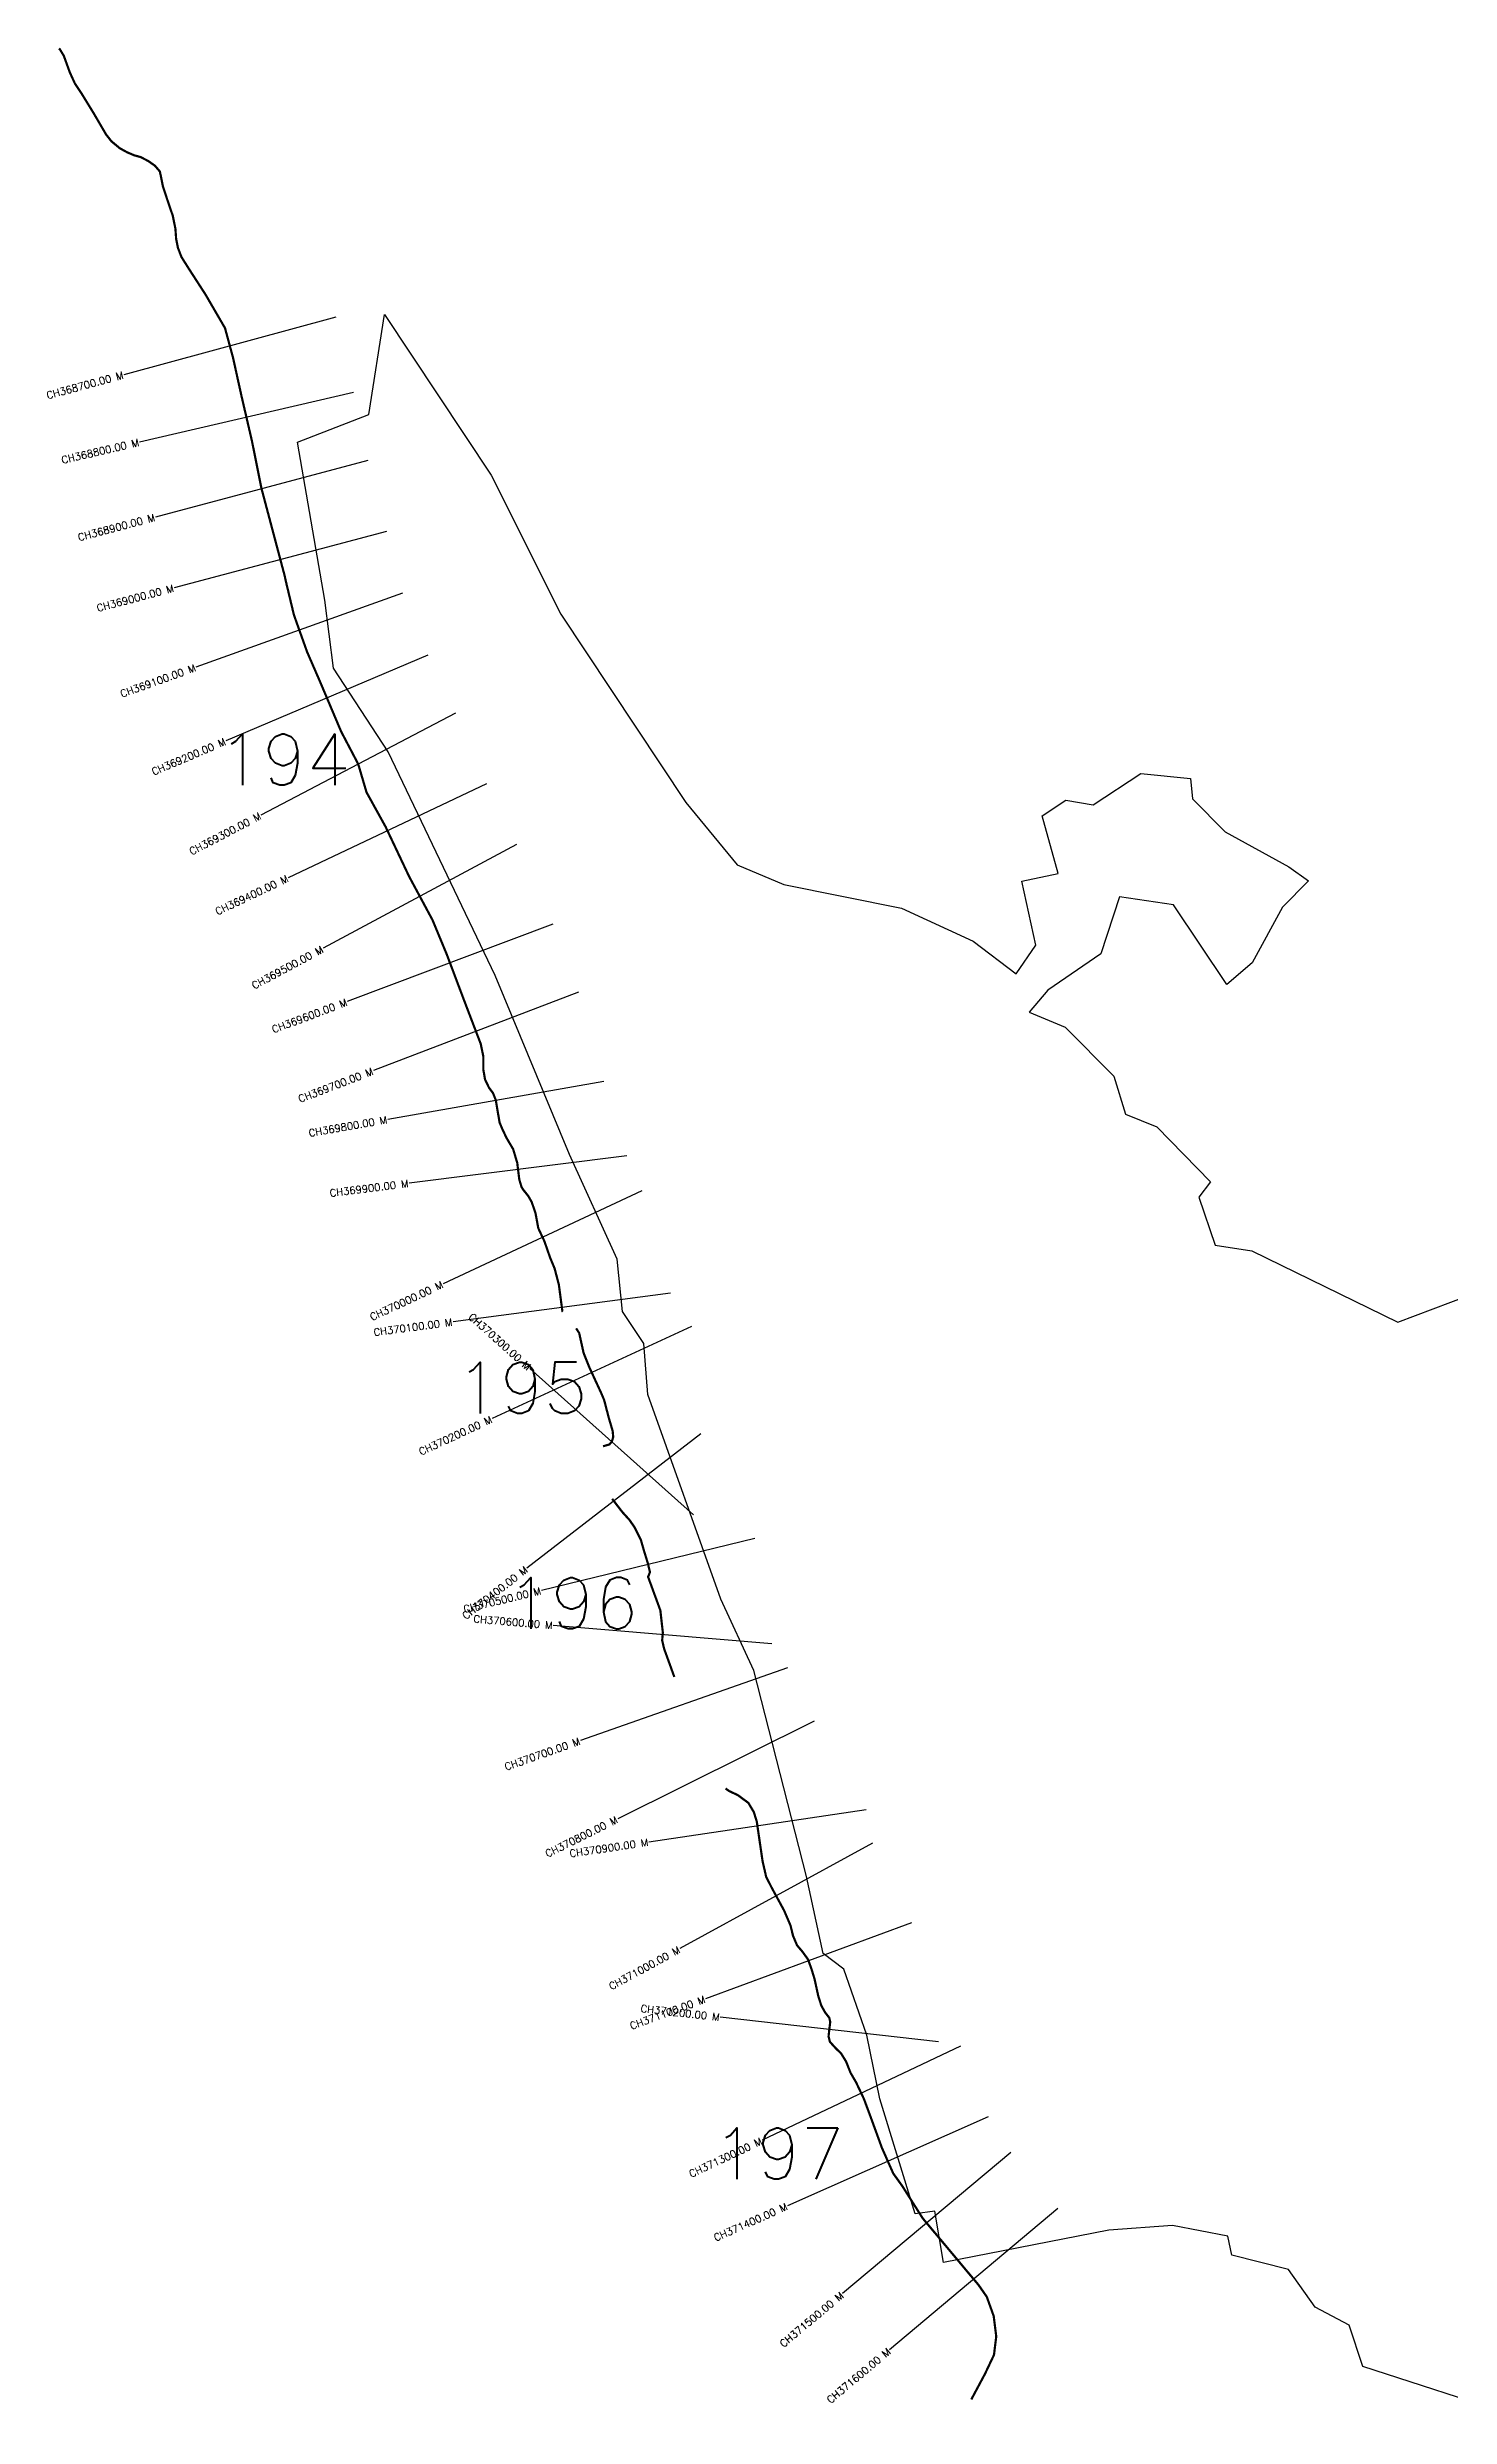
# Model space of a CAD drawing. Header units: metres. Extents: x 299292 to 303400, y 1964915 to 1968319.
# Drawn here: x 299292 to 301209, y 1965082 to 1968319 of the extents above; entities that cross this region are included whole.
import ezdxf
from ezdxf.enums import TextEntityAlignment as Align

# ---------------------------------------------------------------- set-up
doc = ezdxf.new("R2010")
doc.units = ezdxf.units.M
doc.header["$MEASUREMENT"] = 0
for name, color, linetype in [('CS', 134, 'Continuous'), ('CSMark', 6, 'Continuous'), ('NATURALLY PROTECTED', 3, 'Continuous')]:
    doc.layers.add(name, color=color, linetype=linetype)
doc.styles.get("Standard").update_dxf_attribs({"font": 'simplex.shx'})

msp = doc.modelspace()

# ---------------------------------------------------------------- linework, layer by layer
at = {"color": 6, "flags": 128}
msp.add_lwpolyline([(301301.2, 1965082.3), (301090.4, 1965150.6), (301071.7, 1965207.1), (301025, 1965231.6), (300988.6, 1965283.2), (300911, 1965303), (300905.5, 1965329), (300830.3, 1965343.3), (300743.2, 1965337.2), (300516.9, 1965292.9), (300505.4, 1965362.9), (300478.6, 1965359.1), (300430.2, 1965516.2), (300412.4, 1965603.6), (300381, 1965693.5), (300352.6, 1965714.9), (300329.8, 1965820.3), (300258, 1966101.7), (300213, 1966199), (300113, 1966478.5), (300107.6, 1966548.3), (300078.6, 1966591.9), (300070.9, 1966663.3), (300005.8, 1966806.4), (299904.3, 1967051.1), (299758.1, 1967356.5), (299683.6, 1967470.9), (299671.7, 1967563.5), (299634.2, 1967779.4), (299731.6, 1967817.3), (299753.2, 1967953.8), (299899.1, 1967734.5), (299994.1, 1967544.5), (300165.1, 1967287.4), (300235, 1967202.1), (300298.9, 1967175.3), (300459.7, 1967142.9), (300557.6, 1967098), (300616.5, 1967053.2), (300643.2, 1967092.4), (300624.2, 1967179.8), (300673.7, 1967190.3), (300651.8, 1967269.1), (300684.5, 1967290.6), (300721.5, 1967284.2), (300786.9, 1967327.1), (300854.5, 1967320), (300857.4, 1967292.5), (300902.1, 1967247.3), (300989.2, 1967199.6), (301015.9, 1967180.2), (300980.4, 1967144.5), (300938.9, 1967068.2), (300904.2, 1967038.8), (300831.5, 1967147.4), (300757.8, 1967158.4), (300732.2, 1967080.6), (300659.5, 1967030.8), (300634.1, 1967001), (300683.3, 1966980.2), (300749.8, 1966913.3), (300765.9, 1966861.5), (300808.9, 1966844.3), (300882.1, 1966769.2), (300866, 1966748.2), (300888.3, 1966682.6), (300938.3, 1966674.7), (301138.2, 1966577.5), (301258.8, 1966623.1)], dxfattribs=at)
at = {"layer": 'CS'}
for p, q in [((299686.5, 1967950.3), (299397, 1967871.7)), ((299710.5, 1967847.6), (299418.3, 1967779.6)), ((299730.1, 1967754.3), (299440.1, 1967677.3)), ((299755.7, 1967657.7), (299465.8, 1967580.6)), ((299777.9, 1967573.2), (299495.4, 1967472.2)), ((299812.5, 1967488.7), (299536.3, 1967371.5)), ((299850.1, 1967409.3), (299584.2, 1967270.2)), ((299892.7, 1967313), (299621.6, 1967184.5)), ((299933.5, 1967230), (299669.2, 1967088.1)), ((299983, 1967121), (299702.2, 1967015.3)), ((300018.2, 1967028.3), (299738, 1966921)), ((300053, 1966906), (299757.5, 1966854.3)), ((300084.4, 1966804.8), (299786.8, 1966767.2)), ((300105, 1966756.8), (299833.1, 1966629.9)), ((300144.2, 1966617.2), (299846.8, 1966577.8)), ((300172.6, 1966571.3), (299900.2, 1966445.6)), ((300175.6, 1966314.1), (299951.8, 1966514)), ((300185.3, 1966424.7), (299947.8, 1966241.4)), ((300259.1, 1966281.9), (299967.6, 1966210.9)), ((300282.7, 1966137.8), (299983.8, 1966163)), ((300303.9, 1966105.2), (300020.9, 1966005.7)), ((300340.5, 1966032.4), (300071.8, 1965899.1)), ((300411.2, 1965911), (300114.4, 1965867.2)), ((300420, 1965865.5), (300156.8, 1965721.6)), ((300473.4, 1965756.7), (300191.8, 1965653.1)), ((300510.1, 1965594.1), (300212, 1965627.8)), ((300540.2, 1965588.3), (300269.1, 1965459.9)), ((300578.2, 1965491.8), (300303.9, 1965370.3)), ((300609.1, 1965443), (300379.2, 1965250.3)), ((300673.3, 1965366.4), (300443.4, 1965173.7))]:
    msp.add_line(p, q, dxfattribs=at)
at = {"layer": 'NATURALLY PROTECTED', "const_width": 3, "flags": 128}
for points in [[(299308.2, 1968317.3), (299309.5, 1968316.1), (299314.8, 1968307.3), (299322.9, 1968284.9), (299329.9, 1968269.6), (299339, 1968255.9), (299355.4, 1968229.2), (299372.6, 1968199.8), (299379.9, 1968190.5), (299391.4, 1968181), (299401.4, 1968175.5), (299411, 1968171.4), (299419.8, 1968169), (299430.2, 1968163.6), (299439.3, 1968157.2), (299446, 1968149.4), (299447.4, 1968143.1), (299450.1, 1968129.5), (299456.2, 1968110.8), (299463.7, 1968088.9), (299467.3, 1968071.2), (299468.3, 1968057.3), (299470.7, 1968045.2), (299475.6, 1968032.4), (299486.1, 1968015.8), (299508.6, 1967981), (299535.1, 1967935.4), (299546, 1967895.2), (299557.6, 1967842.7), (299571.9, 1967781.2), (299584.9, 1967716.5), (299616.7, 1967596.8), (299618.2, 1967589.7), (299629.3, 1967543.5), (299647.3, 1967493), (299664.5, 1967453.5), (299693.8, 1967384.3), (299717.2, 1967339.7), (299728.5, 1967301.3), (299754.6, 1967254.1), (299786.7, 1967186.3), (299818.7, 1967126.8), (299838.2, 1967079.8), (299861.5, 1967018), (299877.9, 1966975.1), (299884.6, 1966957.6), (299888.2, 1966940.2), (299888.2, 1966922.2), (299890.5, 1966909), (299895.8, 1966897.9), (299901.4, 1966890.3), (299905.1, 1966881.1), (299907.3, 1966868.1), (299910.4, 1966850.1), (299913.9, 1966841.7), (299919.9, 1966829), (299928.9, 1966813.8), (299934.5, 1966795.1), (299937.3, 1966772.3), (299940.4, 1966762), (299943.3, 1966757.5), (299949.5, 1966749.9), (299954.1, 1966741.9), (299959.4, 1966726.7), (299963.3, 1966705.7), (299971.7, 1966687.8), (299979.4, 1966665.6), (299985.6, 1966650.7), (299991.4, 1966628.6), (299996.2, 1966592.3), (299996.7, 1966591.7)], [(300015, 1966568.9), (300019.2, 1966562.5), (300021.6, 1966551.5), (300025.3, 1966535), (300033.1, 1966515.6), (300041.8, 1966496.7), (300049.3, 1966480.5), (300053.3, 1966471), (300059.6, 1966446.8), (300064.9, 1966428.9), (300065.7, 1966420.6), (300063.8, 1966414.1), (300060.5, 1966410.4), (300051.8, 1966407.8)], [(300064.2, 1966336.1), (300078.3, 1966317.8), (300087.7, 1966307.5), (300095, 1966297), (300103.5, 1966280), (300107.1, 1966267.2), (300113, 1966248.1), (300115.9, 1966236), (300114.4, 1966231.8), (300113.3, 1966229.6), (300130.1, 1966183.7), (300133.5, 1966153.5), (300132.6, 1966142.7), (300135.2, 1966131.4), (300149.2, 1966092.8)], [(300219.2, 1965940.4), (300224.2, 1965936.8), (300236, 1965931.3), (300250.4, 1965920.7), (300257.9, 1965908.1), (300261.9, 1965895.2), (300269.8, 1965841.2), (300274.7, 1965819.8), (300282.2, 1965805), (300299.3, 1965773.6), (300307.9, 1965753.5), (300311.4, 1965739.3), (300316.9, 1965726.2), (300324.5, 1965717.2), (300331.9, 1965706.9), (300336.9, 1965693.2), (300340.9, 1965679.9), (300346.1, 1965656.2), (300350.2, 1965643.6), (300355.4, 1965634.3), (300360.9, 1965627.3), (300362.3, 1965621.6), (300361.3, 1965613.4), (300360, 1965601.8), (300361.9, 1965594.2), (300370.5, 1965584.8), (300377, 1965578.6), (300383.9, 1965567.5), (300390.1, 1965551.9), (300397.7, 1965538.8), (300408.3, 1965516.4), (300417.3, 1965492.3), (300432.7, 1965450), (300448.4, 1965414.5), (300460.5, 1965397.7), (300488.7, 1965353.2), (300515, 1965321.8), (300535.7, 1965297.1), (300551.5, 1965278.2), (300564.8, 1965262.4), (300576.2, 1965246.1), (300585.7, 1965219.7), (300589.2, 1965191.9), (300586.1, 1965166.6), (300573.8, 1965140.7), (300555.1, 1965105.7)]]:
    msp.add_lwpolyline(points, dxfattribs=at)

# ---------------------------------------------------------------- texts
at = {"char_height": 70, "attachment_point": 1}
for s, insert in [('194', (299526.1, 1967380.9)), ('195', (299850.7, 1966522.8)), ('196', (299920.2, 1966228.5)), ('197', (300201.8, 1965476.7))]:
    msp.add_mtext_dynamic_manual_height_columns(s, width=95.172, gutter_width=1, heights=[0], dxfattribs=dict(at, insert=insert))
at = {"layer": 'CSMark'}
for s, rotation, p in [('CH368700.00 M', 15.1813, (299396, 1967871.5)), ('CH368800.00 M', 13.0995, (299417.3, 1967779.4)), ('CH368900.00 M', 14.8784, (299439.1, 1967677)), ('CH369000.00 M', 14.8784, (299464.8, 1967580.4)), ('CH369100.00 M', 19.6733, (299494.5, 1967471.8)), ('CH369200.00 M', 22.9894, (299535.4, 1967371.1)), ('CH369300.00 M', 27.6216, (299583.4, 1967269.8)), ('CH369400.00 M', 25.3482, (299620.7, 1967184.1)), ('CH369500.00 M', 28.2372, (299668.3, 1967087.6)), ('CH369600.00 M', 20.6253, (299701.3, 1967014.9)), ('CH369700.00 M', 20.9573, (299737.1, 1966920.6)), ('CH369800.00 M', 9.9116, (299756.5, 1966854.2)), ('CH369900.00 M', 7.1923, (299785.8, 1966767.1)), ('CH370000.00 M', 25.0221, (299832.2, 1966629.5)), ('CH370300.00 M', 318.2235, (299951.1, 1966514.6)), ('CH370100.00 M', 7.5524, (299845.8, 1966577.7)), ('CH370200.00 M', 24.7721, (299899.3, 1966445.2)), ('CH370400.00 M', 37.6669, (299947, 1966240.8)), ('CH370500.00 M', 13.6805, (299966.6, 1966210.7)), ('CH370600.00 M', 355.1774, (299982.8, 1966163.1)), ('CH370700.00 M', 19.3712, (300019.9, 1966005.4)), ('CH370800.00 M', 26.3819, (300070.9, 1965898.6)), ('CH370900.00 M', 8.3835, (300113.4, 1965867.1)), ('CH371000.00 M', 28.6783, (300156, 1965721.1)), ('CH371100.00 M', 20.2002, (300190.9, 1965652.8)), ('CH371200.00 M', 353.5548, (300211, 1965627.9)), ('CH371300.00 M', 25.346, (300268.2, 1965459.5)), ('CH371400.00 M', 23.8855, (300303, 1965369.9)), ('CH371500.00 M', 39.9745, (300378.4, 1965249.7)), ('CH371600.00 M', 39.9745, (300442.7, 1965173))]:
    msp.add_text(s, height=10, rotation=rotation, dxfattribs=at).set_placement(p, align=Align.MIDDLE_RIGHT)

doc.saveas('drawing.dxf')
